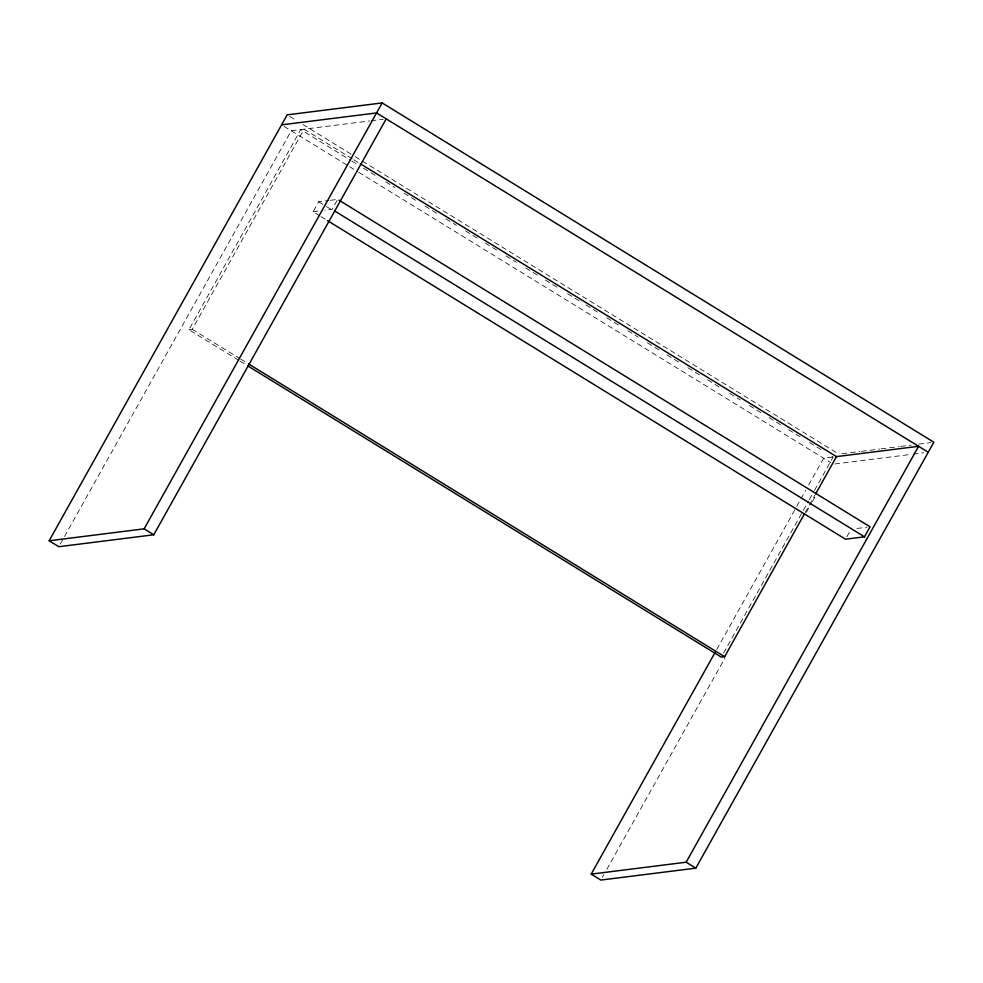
<?xml version="1.0" encoding="UTF-8"?>
<svg xmlns="http://www.w3.org/2000/svg" width="983" height="983" viewBox="0 0 983 983"><rect width="100%" height="100%" fill="white"/><g stroke="black" fill="none" stroke-linecap="round" stroke-linejoin="round"><path stroke-width="0.74" stroke-dasharray="4.92 3.69" d="M60.295 544.029L291.251 130.8L369.633 120.958M238.623 360.269L188.92 329.698L300.749 129.609L350.452 160.18M188.92 329.698L192.238 329.28L304.066 129.191L352.467 158.951M319.647 215.793L313.098 211.775L318.689 201.773L328.924 200.483M716.754 649.468L795.984 507.707M796.734 506.368L805.691 490.32M808.69 484.975L823.631 458.225L832.675 457.095M723.537 653.13L802.57 511.725M803.308 510.386L808.53 501.047M809.279 499.72L813.752 491.721M814.489 490.382L833.129 457.034L829.21 454.613M805.138 512.647L814.833 495.297M602.346 877.401L603.832 874.723M606.83 869.377L724.913 658.069M806.379 512.303L811.614 502.94M812.363 501.613L815.349 496.255M846.891 536.706L851.081 529.198M371.144 120.762L383.198 119.25M330.386 200.299L337.685 199.389L332.094 209.391L324.795 210.313M313.098 211.775L318.947 211.038M841.89 453.777L859.99 451.504M861.489 451.32L879.576 449.047M881.087 448.862L899.175 446.589M900.686 446.393L911.241 445.078M918.773 444.119L930.84 442.608M834.8 463.976L911.671 454.318M913.182 454.134L923.737 452.807M856.93 528.461L867.153 527.183M289.801 116.461L296.338 120.479M302.875 124.497L353.855 155.855M355.17 156.666L838.88 454.158M353.782 159.762L359.004 162.981M351.754 160.979L358.304 164.997M363.538 168.216L376.612 176.264M385.766 181.892L394.92 187.532M404.087 193.159L417.161 201.208M425.012 206.037L436.784 213.274M445.938 218.902L456.407 225.34M465.561 230.968L477.333 238.205M485.184 243.034L498.27 251.083M506.11 255.912L516.579 262.35M525.733 267.978L538.819 276.026M545.356 280.044L558.43 288.093M567.596 293.72L579.368 300.958M585.905 304.988L598.991 313.024M606.83 317.853L618.602 325.09M627.768 330.73L638.225 337.169M647.379 342.797L660.465 350.845M667.002 354.863L680.089 362.911M687.94 367.728L701.014 375.776M707.551 379.807L720.637 387.843M729.791 393.483L740.26 399.909M749.415 405.549L761.186 412.786M769.038 417.615L782.112 425.651M788.661 429.682L800.432 436.919M809.587 442.547L822.673 450.595M284.001 126.34L348.265 165.869M349.579 166.668L357.419 171.497M358.721 172.295L830.881 462.674M318.689 201.773L325.238 205.791M326.54 206.602L333.077 210.62M320.95 216.604L327.486 220.622M192.238 329.28L239.336 358.242M240.638 359.041L247.175 363.071M239.926 361.068L246.475 365.098"/><path stroke-width="1.47" d="M386.221 118.869L153.778 534.777L58.808 546.708L49.15 540.773L287.183 114.851L382.154 102.932L933.85 442.227L695.817 868.149L600.846 880.068L591.188 874.133L715.255 652.134M49.15 540.773L144.12 528.842L382.154 102.932M247.777 365.897L721.301 657.123L724.631 656.705L804.401 513.974M815.583 493.97L836.459 456.616L360.319 163.78M327.486 220.622L845.491 539.2L864.487 536.816L870.078 526.814L339 200.188M591.188 874.133L686.159 862.214L918.601 446.294L835.697 456.714M281.593 124.853L376.563 112.934L928.259 452.241M334.712 211.001L864.487 536.816M248.49 363.87L724.631 656.705M144.12 528.842L153.778 534.777M686.159 862.214L695.817 868.149"/></g></svg>
